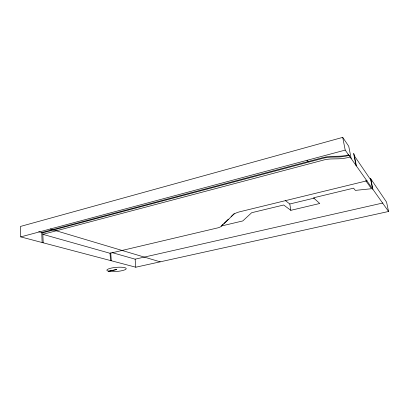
<?xml version="1.0" encoding="UTF-8"?>
<svg xmlns="http://www.w3.org/2000/svg" width="409" height="409" viewBox="0 0 409 409"><rect width="100%" height="100%" fill="white"/><g stroke="black" fill="none" stroke-linecap="round" stroke-linejoin="round"><path stroke-width="0.61" d="M223.738 223.636L228.314 219.234M231.065 216.591L234.265 213.503M351.162 158.539L348.739 146.269L342.716 137.373L20.45 226.448L20.736 236.893L135.793 267.21L388.55 211.484L386.582 202.148L370.411 178.278L372.594 188.886M20.736 236.893L345.201 150.098L388.55 211.484M38.707 231.658L42.797 232.823L324.276 157.981A13.686 4.55 -11.2 0 1 331.367 157.138L338.223 157A17.935 6.13 -12.1 0 0 346.924 155.926L349.746 155.216M348.734 154.781L347.558 155.093A15.874 5.419 -12.1 0 1 338.335 156.238L332.946 156.361A15.644 5.199 -11.2 0 0 323.243 157.516L41.749 232.522L42.127 242.527M350.099 157.01L347.272 157.721A17.955 6.084 -12.1 0 1 338.57 158.794L331.704 158.937A13.701 4.514 -11.2 0 0 324.603 159.781L42.858 234.337L110.041 253.289L218.324 227.747A9.254 2.48 -7 0 0 220.349 226.908A16.723 4.509 -6.8 0 0 221.617 225.962L233.764 214.316A12.168 3.405 -7.9 0 1 239.541 211.831L367.118 180.747M285.492 200.681L289.797 203.994L314.322 198.094M221.197 226.049L242.767 220.947L251.678 212.716L283.667 205.006L290.825 210.323L319.756 203.493L313.488 197.823L353.565 188.166L355.37 190.384L371.5 188.728L365.672 180.543M111.913 252.547L135.128 259.173L382.844 202.997M108.278 271.152L116.836 269.5L108.82 271.279M50.256 228.994L160.17 261.837M306.96 160.236L308.166 161.535M354.388 155.88L370.743 179.883M370.728 178.738L372.901 189.326M356.397 165.952L354.025 154.075L353.621 153.482L355.999 165.384M342.716 137.373L345.201 150.098M289.797 203.994L290.825 210.323M135.128 259.173L135.793 267.21M110.732 252.808L111.299 260.753M110.041 253.289L110.553 260.559M42.797 232.823L43.18 242.808M222.823 224.521A18.154 4.934 -6.8 0 1 222.736 224.602M222.542 224.776A18.154 4.934 -6.8 0 1 222.327 224.945M222.092 225.119A18.154 4.934 -6.8 0 1 221.847 225.293M109.3 271.371L107.879 271.039A9.734 2.076 -4.8 0 1 116.243 267.353A9.734 2.076 -4.8 0 1 125.456 269.511A9.734 2.076 -4.8 0 1 109.3 271.371"/></g></svg>
